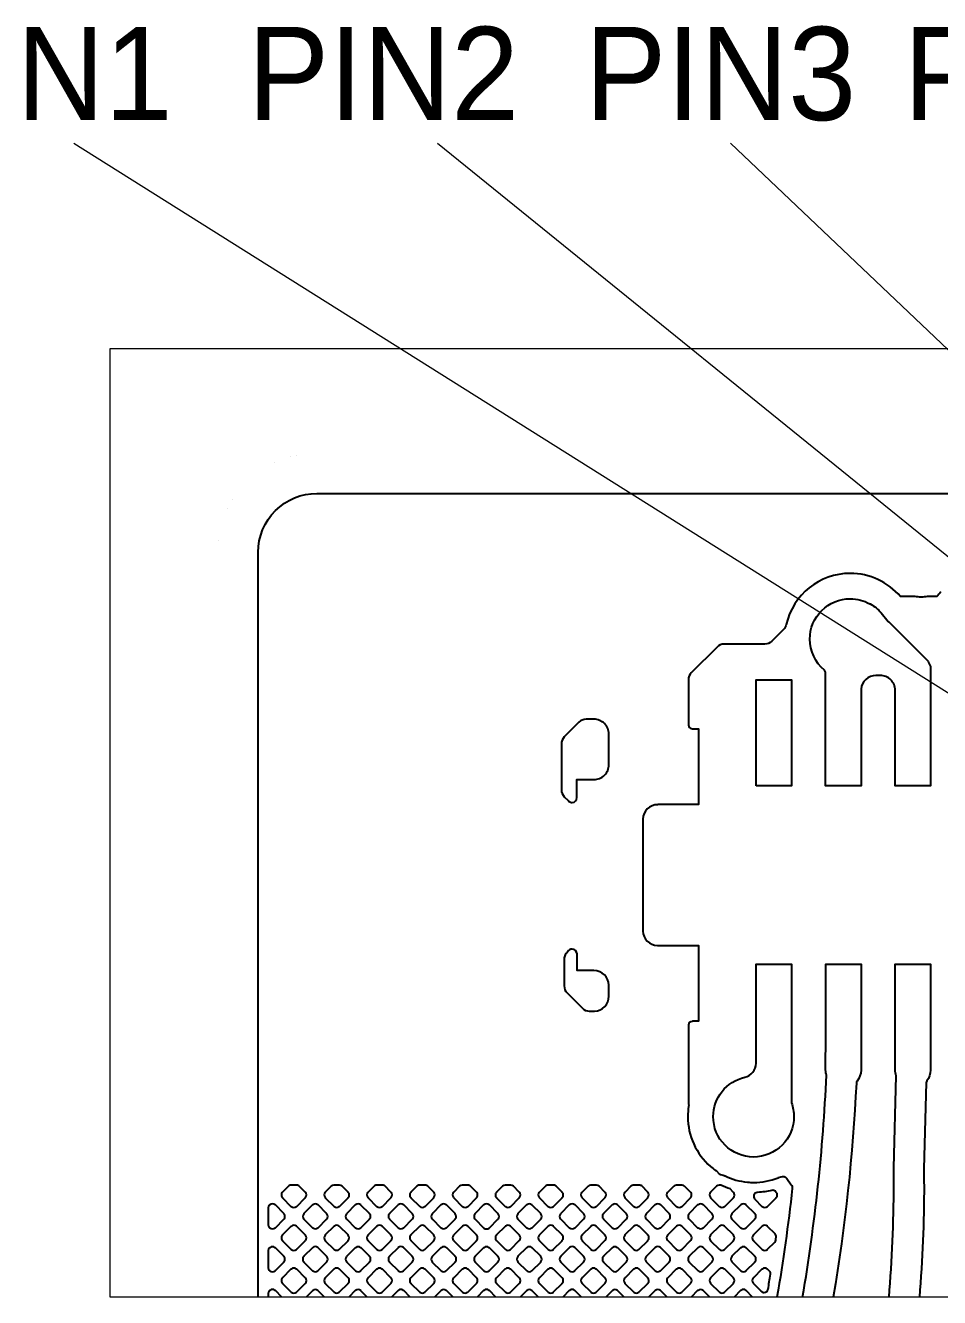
# Model space of a CAD drawing. Extents: x 3811 to 4077, y -444 to -307.
# Drawn here: x 3951.36 to 3960.56, y -369.38 to -356.58 of the extents above; entities that cross this region are included whole.
import ezdxf

# ---------------------------------------------------------------- set-up
doc = ezdxf.new("R2010")
doc.units = 0
doc.layers.add('gbr-dxf', color=7, linetype='Continuous')
doc.layers.add('gbr-outline-dxf', color=2, linetype='Continuous')
doc.layers.add('備註', color=1, linetype='Continuous', lineweight=9)
doc.styles.get("Standard").update_dxf_attribs({"font": 'PMingLiU.ttf'})

msp = doc.modelspace()

# ---------------------------------------------------------------- linework, layer by layer
at = {"layer": 'gbr-dxf', "linetype": 'Continuous'}
for points in [[(3953.702, -369.377), (3953.702, -369.307, -0.022988), (3953.702, -369.303), (3953.702, -368.689, -0.022988), (3953.702, -368.685), (3953.702, -368.199, -0.015231), (3953.703, -368.196, -0.036166), (3953.703, -368.196, 0.021865), (3953.702, -368.192, -0.081876), (3953.703, -368.191), (3953.703, -361.88, -0.41422), (3954.295, -361.288), (3980.296, -361.288, -0.365449), (3980.884, -361.806), (3980.885, -361.834), (3980.885, -368.283), (3980.838, -368.329, 0.177534), (3980.832, -368.357, -0.118027), (3980.838, -368.38), (3980.838, -368.992)], [(3960.577, -362.28, 0.023312), (3960.537, -362.327), (3960.44, -362.327, -0.037859), (3960.379, -362.331, -0.037848), (3960.318, -362.327), (3960.17, -362.327, 0.220647), (3959.665, -362.093, 0.350309), (3959.02, -362.608), (3959.02, -362.609, -0.141321), (3958.993, -362.657), (3958.874, -362.776, -0.198826), (3958.804, -362.805), (3958.393, -362.805, 0.198766), (3958.323, -362.834), (3958.064, -363.093, 0.198826), (3958.035, -363.163), (3958.035, -363.615, -0.089302), (3958.036, -363.619, 0.393729), (3958.073, -363.657, -0.088868), (3958.077, -363.657), (3958.137, -363.657), (3958.137, -364.42), (3957.73, -364.42, -0.021204), (3957.726, -364.421, 0.407482), (3957.576, -364.567), (3957.576, -364.707), (3957.577, -364.707), (3957.577, -365.693, 0.397856), (3957.723, -365.838), (3958.137, -365.838), (3958.137, -366.601), (3958.077, -366.601, -0.098843), (3958.073, -366.602, 0.393729), (3958.036, -366.639, -0.092282), (3958.035, -366.643), (3958.035, -367.433), (3958.039, -367.444), (3958.037, -367.458, 0.0386), (3958.029, -367.56), (3958.029, -367.561, 0.217622), (3958.258, -368.062, 0.024686), (3958.309, -368.102), (3958.313, -368.104), (3958.346, -368.137), (3958.346, -368.137, 0.178716), (3958.371, -368.148, -0.035281), (3958.372, -368.148, -0.117614), (3958.395, -368.153), (3958.403, -368.157, -0.011713), (3958.404, -368.158, 0.088909), (3958.629, -368.22, -0.020207), (3958.633, -368.221, 0.020852), (3958.688, -368.223), (3958.689, -368.223, -0.016101), (3958.692, -368.223, 0.095619), (3958.938, -368.176, -0.023842), (3958.943, -368.174), (3958.965, -368.166, -0.345597), (3959.025, -368.183), (3959.07, -368.246, -0.205075), (3959.081, -368.284, -0.015382), (3958.927, -369.377, -0.015382)], [(3959.185, -369.377, 0.030884), (3959.425, -367.144, -0.074106), (3959.417, -367.093), (3959.417, -366.915, -0.009235), (3959.418, -366.909), (3959.418, -366.037), (3959.418, -366.037), (3959.418, -366.026), (3959.773, -366.026), (3959.773, -367.092), (3959.773, -367.092), (3959.773, -367.093, -0.169737), (3959.734, -367.203), (3959.734, -367.204, 0.139654), (3959.726, -367.224), (3959.726, -367.224, -0.029288), (3959.494, -369.377, -0.029288)], [(3960.055, -369.377, 0.020835), (3960.103, -368.252, -0.011766), (3960.103, -368.245, 0.002997), (3960.102, -368.084, -0.016575), (3960.102, -368.075), (3960.126, -367.149, -0.081184), (3960.117, -367.093), (3960.117, -367.093), (3960.117, -366.026), (3960.473, -366.026), (3960.473, -366.037), (3960.473, -366.037), (3960.473, -366.909, -0.009209), (3960.473, -366.915), (3960.473, -367.092, -0.164603), (3960.436, -367.2, 0.128745), (3960.429, -367.219), (3960.407, -368.085, -0.002798), (3960.407, -368.238, -0.011896), (3960.408, -368.245, -0.020499), (3960.361, -369.377, -0.020499)], [(3953.94, -369.377), (3953.876, -369.312, -0.100601), (3953.873, -369.31, 0.379731), (3953.821, -369.31, -0.09572), (3953.818, -369.312), (3953.814, -369.316, 0.176793), (3953.804, -369.341, -0.047275), (3953.804, -369.342), (3953.804, -369.377)], [(3954.371, -369.377), (3954.307, -369.313, -0.087639), (3954.304, -369.311, 0.379731), (3954.252, -369.311, -0.09572), (3954.249, -369.313), (3954.185, -369.377)], [(3954.802, -369.377), (3954.738, -369.313, -0.100073), (3954.735, -369.311, 0.378815), (3954.683, -369.311, -0.095866), (3954.68, -369.312), (3954.615, -369.377)], [(3955.234, -369.377), (3955.169, -369.312, -0.096627), (3955.166, -369.31, 0.379289), (3955.114, -369.31, -0.095506), (3955.111, -369.312), (3955.047, -369.377)], [(3955.665, -369.377), (3955.601, -369.313, -0.108029), (3955.597, -369.311, 0.379321), (3955.545, -369.311, -0.095506), (3955.542, -369.313), (3955.478, -369.377)], [(3956.096, -369.377), (3956.031, -369.312, -0.096266), (3956.028, -369.31, 0.379731), (3955.976, -369.31, -0.09572), (3955.973, -369.312), (3955.909, -369.377)], [(3956.527, -369.377), (3956.463, -369.313, -0.107758), (3956.459, -369.311, 0.379731), (3956.407, -369.311, -0.096265), (3956.404, -369.313), (3956.34, -369.377)], [(3956.958, -369.377), (3956.893, -369.312, -0.087638), (3956.89, -369.31, 0.379289), (3956.838, -369.31, -0.09601), (3956.835, -369.312), (3956.771, -369.377)], [(3957.389, -369.377), (3957.325, -369.313, -0.09979), (3957.321, -369.311, 0.379731), (3957.27, -369.311, -0.09572), (3957.266, -369.313), (3957.202, -369.377)], [(3957.82, -369.377), (3957.756, -369.313, -0.095897), (3957.753, -369.311, 0.378984), (3957.701, -369.311, -0.098104), (3957.697, -369.313), (3957.633, -369.377)], [(3958.251, -369.377), (3958.187, -369.313, -0.10399), (3958.184, -369.311, 0.379289), (3958.132, -369.31, -0.095866), (3958.128, -369.312), (3958.064, -369.377)], [(3958.682, -369.377), (3958.618, -369.312, -0.092233), (3958.615, -369.31, 0.379289), (3958.563, -369.31, -0.095866), (3958.559, -369.312), (3958.495, -369.377)]]:
    msp.add_lwpolyline(points, format="xyb", dxfattribs=at)
for points in [[(3959.258, -362.754, -0.414223), (3959.665, -362.348, -0.128222), (3959.863, -362.4), (3959.866, -362.4, -0.088545), (3959.976, -362.491), (3960.048, -362.577, 0.040379), (3960.053, -362.581), (3960.053, -362.581), (3960.448, -362.976, 0.022848), (3960.473, -363.031), (3960.473, -363.166), (3960.473, -363.166), (3960.473, -364.232), (3960.117, -364.232), (3960.117, -364.221), (3960.117, -364.221), (3960.117, -363.273, -0.01811), (3960.117, -363.27, 0.414241), (3959.967, -363.12, -0.018102), (3959.964, -363.12), (3959.925, -363.12, -0.014325), (3959.923, -363.12, 0.391849), (3959.773, -363.258), (3959.773, -364.233), (3959.417, -364.233), (3959.417, -363.211, 0.031888), (3959.417, -363.206, -0.100291), (3959.417, -363.204), (3959.417, -363.094, -0.036589), (3959.417, -363.094, 0.194052), (3959.405, -363.067, -0.222694)], [(3956.756, -364.271, 0.198889), (3956.785, -364.342), (3956.823, -364.38, 0.040536), (3956.835, -364.39, 0.152907), (3956.864, -364.399, -0.015123), (3956.866, -364.399, 0.397908), (3956.913, -364.349), (3956.913, -364.348), (3956.913, -364.168), (3957.08, -364.168, -0.021574), (3957.084, -364.168, 0.414241), (3957.234, -364.018), (3957.234, -364.016), (3957.234, -363.713), (3957.234, -363.711, 0.414241), (3957.084, -363.561), (3957.082, -363.561), (3957.004, -363.561, 0.198766), (3956.933, -363.591), (3956.785, -363.739, 0.198959), (3956.756, -363.81)], [(3956.784, -366.245, 0.198804), (3956.813, -366.316), (3956.967, -366.47, 0.198814), (3957.037, -366.499), (3957.09, -366.499, 0.401866), (3957.234, -366.349, -0.014695), (3957.234, -366.347), (3957.234, -366.237, 0.407934), (3957.084, -366.091, -0.014695), (3957.081, -366.09), (3956.914, -366.09), (3956.914, -365.951), (3956.914, -365.951), (3956.914, -365.923, 0.394284), (3956.865, -365.875, -0.011048), (3956.864, -365.875, 0.271975), (3956.82, -365.9, -0.117463), (3956.804, -365.917), (3956.804, -365.917, 0.112413), (3956.793, -365.931, 0.10836), (3956.784, -365.973)], [(3958.285, -367.561, -0.351616), (3958.603, -367.165, 0.335285), (3958.717, -367.024), (3958.717, -366.037), (3958.717, -366.037), (3958.717, -366.037, 0.025688), (3958.717, -366.033), (3958.717, -366.026), (3959.073, -366.026), (3959.073, -367.092), (3959.073, -367.092), (3959.073, -367.422, -0.087478), (3959.098, -367.561, -0.414223), (3958.691, -367.968, -0.414223)], [(3953.946, -368.375, -0.091558), (3953.948, -368.378), (3954.033, -368.464, -0.096266), (3954.036, -368.466, 0.379731), (3954.088, -368.466, -0.09572), (3954.092, -368.464), (3954.177, -368.379, -0.095916), (3954.179, -368.375, 0.379731), (3954.179, -368.323, -0.100266), (3954.177, -368.32), (3954.117, -368.26, 0.08362), (3954.106, -368.253, 0.085463), (3954.093, -368.25), (3954.032, -368.25, 0.091982), (3954.018, -368.254, 0.072691), (3954.008, -368.26), (3953.948, -368.32, -0.096266), (3953.946, -368.323, 0.379731)], [(3954.377, -368.375, -0.095865), (3954.379, -368.379), (3954.464, -368.463, -0.099696), (3954.468, -368.465, 0.379731), (3954.519, -368.465, -0.096265), (3954.523, -368.464), (3954.608, -368.378, -0.095916), (3954.61, -368.375, 0.379731), (3954.61, -368.323, -0.096265), (3954.608, -368.32), (3954.549, -368.261, -0.063761), (3954.548, -368.261, 0.181608), (3954.522, -368.25, -0.035866), (3954.522, -368.25), (3954.464, -368.25, 0.180453), (3954.439, -368.261), (3954.439, -368.261), (3954.379, -368.32, -0.096266), (3954.377, -368.323, 0.379731)], [(3954.808, -368.375, -0.087314), (3954.81, -368.378), (3954.895, -368.464, -0.091964), (3954.899, -368.466, 0.379731), (3954.95, -368.466, -0.096265), (3954.954, -368.464), (3955.039, -368.379, -0.095916), (3955.041, -368.375, 0.379731), (3955.041, -368.323, -0.095756), (3955.039, -368.32), (3954.978, -368.259, 0.063386), (3954.97, -368.254, 0.094488), (3954.955, -368.25), (3954.896, -368.25), (3954.895, -368.25), (3954.895, -368.25, 0.097282), (3954.88, -368.253, 0.078263), (3954.87, -368.26), (3954.81, -368.32, -0.096266), (3954.808, -368.323, 0.379731)], [(3955.239, -368.375, -0.096265), (3955.241, -368.379), (3955.326, -368.463, -0.100054), (3955.33, -368.465, 0.379731), (3955.382, -368.465, -0.096265), (3955.385, -368.464), (3955.47, -368.378, -0.095916), (3955.472, -368.375, 0.379731), (3955.472, -368.323, -0.096265), (3955.47, -368.32), (3955.411, -368.261, -0.063761), (3955.41, -368.261, 0.076755), (3955.4, -368.254, 0.10344), (3955.384, -368.25), (3955.384, -368.25), (3955.384, -368.25), (3955.327, -368.25, 0.102097), (3955.311, -368.254, 0.073512), (3955.301, -368.26), (3955.241, -368.32, -0.095628), (3955.239, -368.323, 0.379731)], [(3955.67, -368.375, -0.087314), (3955.672, -368.378), (3955.757, -368.464, -0.091964), (3955.761, -368.466, 0.379731), (3955.813, -368.466, -0.096265), (3955.816, -368.464), (3955.901, -368.379, -0.095916), (3955.903, -368.375, 0.379731), (3955.903, -368.323, -0.087549), (3955.901, -368.32), (3955.839, -368.258, 0.068003), (3955.83, -368.253, -0.044563), (3955.829, -368.253, 0.082383), (3955.817, -368.25), (3955.758, -368.25, -0.034985), (3955.757, -368.25, 0.181333), (3955.731, -368.261), (3955.731, -368.261), (3955.672, -368.32, -0.096266), (3955.67, -368.323, 0.379731)], [(3956.101, -368.375, -0.107718), (3956.104, -368.379), (3956.189, -368.464, -0.095628), (3956.192, -368.466, 0.379731), (3956.244, -368.466, -0.096265), (3956.247, -368.464), (3956.332, -368.379, -0.095585), (3956.334, -368.375, 0.379287), (3956.334, -368.323, -0.100154), (3956.332, -368.32), (3956.273, -368.261), (3956.273, -368.261, 0.18037), (3956.247, -368.25), (3956.189, -368.25, -0.036092), (3956.189, -368.25, 0.176204), (3956.163, -368.26), (3956.103, -368.32, -0.096266), (3956.101, -368.323, 0.379731)], [(3956.533, -368.375, -0.091558), (3956.534, -368.378), (3956.62, -368.464, -0.095916), (3956.623, -368.466, 0.379731), (3956.675, -368.466, -0.096265), (3956.678, -368.464), (3956.763, -368.379, -0.095916), (3956.765, -368.375, 0.379731), (3956.765, -368.323, -0.100266), (3956.763, -368.32), (3956.703, -368.26, 0.077278), (3956.693, -368.253, 0.091871), (3956.679, -368.25), (3956.618, -368.25, 0.083544), (3956.605, -368.253, 0.081069), (3956.595, -368.26), (3956.535, -368.32, -0.096266), (3956.533, -368.323, 0.379731)], [(3956.963, -368.375, -0.100032), (3956.965, -368.379), (3957.051, -368.464, -0.087516), (3957.054, -368.466, 0.379731), (3957.106, -368.466, -0.09572), (3957.109, -368.464), (3957.194, -368.379, -0.095935), (3957.196, -368.375, 0.379239), (3957.196, -368.323, -0.107598), (3957.194, -368.32), (3957.136, -368.261, -0.05036), (3957.135, -368.261, 0.180695), (3957.109, -368.25), (3957.05, -368.25, 0.169476), (3957.025, -368.26), (3956.965, -368.32, -0.096266), (3956.963, -368.323, 0.379731)], [(3957.395, -368.375, -0.082756), (3957.396, -368.378), (3957.482, -368.464, -0.087515), (3957.485, -368.466, 0.379731), (3957.537, -368.466, -0.096265), (3957.54, -368.464), (3957.625, -368.378, -0.096266), (3957.627, -368.375, 0.379731), (3957.627, -368.323, -0.091558), (3957.626, -368.32), (3957.565, -368.259, 0.07248), (3957.555, -368.253, -0.044563), (3957.554, -368.253, 0.08851), (3957.54, -368.25), (3957.48, -368.25, 0.169691), (3957.456, -368.26), (3957.456, -368.261), (3957.397, -368.32, -0.096266), (3957.395, -368.323, 0.379731)], [(3957.826, -368.375, -0.107718), (3957.828, -368.379), (3957.913, -368.464, -0.095916), (3957.916, -368.466, 0.379731), (3957.968, -368.466, -0.096265), (3957.971, -368.464), (3958.056, -368.379, -0.095916), (3958.058, -368.375, 0.379731), (3958.058, -368.323, -0.099825), (3958.056, -368.32), (3957.996, -368.26, 0.175878), (3957.971, -368.25), (3957.913, -368.25, -0.036092), (3957.913, -368.25, 0.176204), (3957.887, -368.26), (3957.828, -368.32, -0.096266), (3957.826, -368.323, 0.379731)], [(3958.257, -368.375, -0.099643), (3958.259, -368.379), (3958.344, -368.464, -0.103346), (3958.347, -368.466, 0.378332), (3958.399, -368.466, -0.095968), (3958.403, -368.464), (3958.488, -368.379, -0.094115), (3958.49, -368.376, 0.378862), (3958.49, -368.324, -0.103621), (3958.487, -368.32), (3958.455, -368.288, -0.032612), (3958.363, -368.251, -0.015183), (3958.36, -368.25), (3958.344, -368.25, 0.175844), (3958.319, -368.26), (3958.259, -368.32, -0.095819), (3958.257, -368.323, 0.379289)], [(3958.702, -368.39, -0.047677), (3958.704, -368.393), (3958.775, -368.464, -0.092072), (3958.778, -368.466, 0.379289), (3958.83, -368.466, -0.095506), (3958.833, -368.464), (3958.918, -368.379, -0.095394), (3958.92, -368.375, 0.379201), (3958.92, -368.324, -0.100479), (3958.918, -368.32), (3958.911, -368.313), (3958.911, -368.312, 0.244733), (3958.875, -368.303), (3958.875, -368.303, -0.047601), (3958.732, -368.324, -0.063864), (3958.727, -368.325, 0.608984)], [(3953.804, -368.65, -0.034985), (3953.804, -368.651, 0.181561), (3953.815, -368.677, -0.049593), (3953.815, -368.678), (3953.817, -368.679, -0.107817), (3953.821, -368.681, 0.379289), (3953.873, -368.681, -0.095866), (3953.876, -368.679), (3953.961, -368.594, -0.095585), (3953.963, -368.591, 0.379324), (3953.963, -368.539, -0.087613), (3953.962, -368.536), (3953.876, -368.45, -0.099849), (3953.873, -368.448, 0.379214), (3953.821, -368.449, -0.095956), (3953.817, -368.45), (3953.814, -368.454, 0.175878), (3953.804, -368.479)], [(3954.162, -368.539, 0.379293), (3954.162, -368.591, -0.103825), (3954.164, -368.594), (3954.249, -368.679, -0.091469), (3954.252, -368.681, 0.379321), (3954.304, -368.681, -0.095506), (3954.307, -368.679), (3954.392, -368.594, -0.095585), (3954.394, -368.591, 0.379674), (3954.394, -368.539, -0.10036), (3954.392, -368.535), (3954.307, -368.45, -0.096423), (3954.304, -368.448, 0.379321), (3954.252, -368.448, -0.095506), (3954.249, -368.45), (3954.164, -368.536, -0.095796)], [(3954.593, -368.591, -0.091685), (3954.594, -368.594), (3954.68, -368.679, -0.095958), (3954.683, -368.681, 0.379731), (3954.735, -368.681, -0.096225), (3954.738, -368.679), (3954.823, -368.594, -0.096558), (3954.825, -368.591, 0.379731), (3954.825, -368.539, -0.09572), (3954.823, -368.536), (3954.738, -368.451, -0.107758), (3954.735, -368.449, 0.379731), (3954.683, -368.449, -0.096265), (3954.68, -368.45), (3954.595, -368.535, -0.095916), (3954.593, -368.539, 0.379731)], [(3955.024, -368.591, -0.096265), (3955.026, -368.594), (3955.111, -368.679, -0.083134), (3955.114, -368.681, 0.379731), (3955.166, -368.681, -0.096265), (3955.169, -368.679), (3955.254, -368.594, -0.096266), (3955.256, -368.591, 0.379731), (3955.256, -368.539, -0.100032), (3955.254, -368.535), (3955.169, -368.45, -0.096266), (3955.166, -368.448, 0.379731), (3955.114, -368.448, -0.09572), (3955.111, -368.45), (3955.026, -368.536, -0.095628), (3955.024, -368.539, 0.379731)], [(3955.455, -368.539, 0.379293), (3955.455, -368.591, -0.092139), (3955.457, -368.594), (3955.542, -368.679, -0.096423), (3955.545, -368.681, 0.379229), (3955.597, -368.681, -0.095866), (3955.6, -368.679), (3955.686, -368.594, -0.095585), (3955.688, -368.591, 0.379674), (3955.687, -368.539, -0.096103), (3955.686, -368.536), (3955.601, -368.451, -0.108029), (3955.597, -368.449, 0.379321), (3955.545, -368.448, -0.095506), (3955.542, -368.45), (3955.457, -368.536, -0.095796)], [(3955.886, -368.591, -0.096265), (3955.888, -368.594), (3955.973, -368.68, -0.083134), (3955.976, -368.682, 0.379731), (3956.028, -368.682, -0.096265), (3956.031, -368.68), (3956.117, -368.594, -0.095916), (3956.119, -368.591, 0.379731), (3956.119, -368.539, -0.091745), (3956.117, -368.536), (3956.031, -368.45, -0.087639), (3956.028, -368.448, 0.379731), (3955.976, -368.448, -0.09572), (3955.973, -368.45), (3955.888, -368.536, -0.095628), (3955.886, -368.539, 0.379731)], [(3956.317, -368.539, 0.379293), (3956.317, -368.591, -0.100032), (3956.319, -368.594), (3956.404, -368.679, -0.10399), (3956.407, -368.681, 0.379321), (3956.459, -368.681, -0.095506), (3956.462, -368.679), (3956.548, -368.594, -0.095585), (3956.55, -368.591, 0.379674), (3956.55, -368.539, -0.087413), (3956.548, -368.536), (3956.463, -368.451, -0.100151), (3956.459, -368.449, 0.379321), (3956.407, -368.448, -0.095506), (3956.404, -368.45), (3956.319, -368.536, -0.095796)], [(3956.748, -368.591, -0.103612), (3956.75, -368.594), (3956.835, -368.679, -0.091964), (3956.838, -368.681, 0.379731), (3956.89, -368.681, -0.096265), (3956.894, -368.679), (3956.979, -368.594, -0.095916), (3956.981, -368.591, 0.379731), (3956.981, -368.539, -0.100266), (3956.979, -368.536), (3956.894, -368.45, -0.096558), (3956.89, -368.448, 0.379731), (3956.838, -368.448, -0.09572), (3956.835, -368.45), (3956.75, -368.535, -0.096266), (3956.748, -368.539, 0.379731)], [(3957.179, -368.539, 0.379293), (3957.179, -368.591, -0.091558), (3957.181, -368.594), (3957.266, -368.679, -0.096111), (3957.269, -368.681, 0.379321), (3957.321, -368.681, -0.095506), (3957.325, -368.679), (3957.41, -368.594, -0.095585), (3957.412, -368.591, 0.379674), (3957.412, -368.539, -0.096103), (3957.41, -368.535), (3957.325, -368.451, -0.108029), (3957.321, -368.449, 0.379321), (3957.27, -368.448, -0.095506), (3957.266, -368.45), (3957.181, -368.536, -0.095796)], [(3957.61, -368.591, -0.095778), (3957.612, -368.594), (3957.698, -368.68, -0.08242), (3957.701, -368.681, 0.37908), (3957.752, -368.681, -0.098572), (3957.756, -368.679), (3957.841, -368.594, -0.095895), (3957.843, -368.591, 0.379293), (3957.843, -368.539, -0.092247), (3957.841, -368.536), (3957.756, -368.45, -0.087639), (3957.753, -368.448, 0.379731), (3957.701, -368.448, -0.09572), (3957.697, -368.45), (3957.612, -368.535, -0.096111), (3957.61, -368.539, 0.379229)], [(3958.041, -368.591, -0.103582), (3958.043, -368.594), (3958.128, -368.679, -0.107039), (3958.132, -368.681, 0.378252), (3958.184, -368.681, -0.095378), (3958.187, -368.679), (3958.272, -368.594, -0.095796), (3958.274, -368.591, 0.378718), (3958.274, -368.539, -0.099754), (3958.272, -368.536), (3958.187, -368.45, -0.095535), (3958.184, -368.448, 0.379214), (3958.132, -368.448, -0.095956), (3958.128, -368.45), (3958.043, -368.535, -0.096266), (3958.041, -368.539, 0.379289)], [(3958.472, -368.539, 0.37925), (3958.472, -368.591, -0.100399), (3958.474, -368.594), (3958.559, -368.679, -0.104442), (3958.563, -368.681, 0.379731), (3958.615, -368.681, -0.09572), (3958.618, -368.679), (3958.703, -368.594, -0.096266), (3958.705, -368.591, 0.379289), (3958.705, -368.539, -0.103582), (3958.703, -368.536), (3958.618, -368.451, -0.099711), (3958.615, -368.449, 0.379293), (3958.563, -368.449, -0.096749), (3958.559, -368.451), (3958.474, -368.536, -0.096842)], [(3953.946, -368.755, 0.379293), (3953.946, -368.807, -0.096119), (3953.948, -368.81), (3954.033, -368.895, -0.099653), (3954.036, -368.897, 0.379289), (3954.088, -368.897, -0.095506), (3954.091, -368.895), (3954.177, -368.81, -0.095935), (3954.179, -368.806, 0.379674), (3954.179, -368.754, -0.092636), (3954.177, -368.751), (3954.091, -368.666, -0.088202), (3954.088, -368.664, 0.379289), (3954.037, -368.664, -0.095866), (3954.033, -368.666), (3953.948, -368.751, -0.095796)], [(3954.377, -368.754, 0.379293), (3954.377, -368.806, -0.099922), (3954.379, -368.81), (3954.464, -368.895, -0.103566), (3954.468, -368.897, 0.379289), (3954.519, -368.897, -0.095866), (3954.523, -368.895), (3954.608, -368.81, -0.098209), (3954.61, -368.806, 0.379506), (3954.61, -368.754, -0.104185), (3954.608, -368.751), (3954.523, -368.666, -0.100824), (3954.519, -368.664, 0.379289), (3954.467, -368.664, -0.095506), (3954.464, -368.666), (3954.379, -368.751, -0.095602)], [(3954.808, -368.806, -0.100032), (3954.81, -368.81), (3954.895, -368.895, -0.087516), (3954.898, -368.897, 0.379731), (3954.95, -368.897, -0.09572), (3954.954, -368.895), (3955.039, -368.81, -0.096266), (3955.041, -368.806, 0.379731), (3955.041, -368.754, -0.103612), (3955.039, -368.751), (3954.954, -368.666, -0.09979), (3954.95, -368.664, 0.379731), (3954.899, -368.664, -0.09572), (3954.895, -368.666), (3954.81, -368.751, -0.096266), (3954.808, -368.754, 0.379731)], [(3955.239, -368.806, -0.091745), (3955.241, -368.809), (3955.326, -368.895, -0.095628), (3955.33, -368.897, 0.379731), (3955.382, -368.897, -0.096265), (3955.385, -368.895), (3955.47, -368.81, -0.095916), (3955.472, -368.806, 0.379731), (3955.472, -368.754, -0.104215), (3955.47, -368.751), (3955.385, -368.666, -0.09979), (3955.381, -368.664, 0.379731), (3955.33, -368.664, -0.09572), (3955.326, -368.666), (3955.241, -368.751, -0.095916), (3955.239, -368.754, 0.379731)], [(3955.67, -368.754, 0.379293), (3955.67, -368.806, -0.099964), (3955.672, -368.81), (3955.758, -368.895, -0.087638), (3955.761, -368.897, 0.379289), (3955.813, -368.897, -0.095506), (3955.816, -368.895), (3955.901, -368.81, -0.095585), (3955.903, -368.807, 0.379674), (3955.903, -368.755, -0.104132), (3955.901, -368.751), (3955.816, -368.666, -0.10046), (3955.813, -368.664, 0.379289), (3955.761, -368.664, -0.095506), (3955.757, -368.666), (3955.672, -368.751, -0.095602)], [(3956.101, -368.807, -0.087284), (3956.103, -368.809), (3956.189, -368.895, -0.091364), (3956.192, -368.897, 0.378943), (3956.244, -368.897, -0.095866), (3956.247, -368.895), (3956.332, -368.809, -0.095602), (3956.334, -368.806, 0.379214), (3956.334, -368.754, -0.083317), (3956.332, -368.751), (3956.247, -368.666, -0.096121), (3956.244, -368.664, 0.379731), (3956.192, -368.664, -0.09572), (3956.189, -368.666), (3956.103, -368.751, -0.096111), (3956.101, -368.755, 0.379229)], [(3956.532, -368.754, 0.379293), (3956.532, -368.806, -0.095956), (3956.534, -368.81), (3956.619, -368.895, -0.10046), (3956.623, -368.897, 0.379289), (3956.675, -368.897, -0.095506), (3956.678, -368.895), (3956.764, -368.81, -0.095935), (3956.765, -368.806, 0.379674), (3956.765, -368.754, -0.092059), (3956.764, -368.751), (3956.678, -368.666, -0.087638), (3956.675, -368.664, 0.379289), (3956.623, -368.664, -0.095506), (3956.62, -368.666), (3956.534, -368.751, -0.095602)], [(3956.964, -368.754, 0.379594), (3956.964, -368.806, -0.096608), (3956.966, -368.81), (3957.051, -368.895, -0.09979), (3957.054, -368.897, 0.379289), (3957.106, -368.897, -0.095866), (3957.109, -368.895), (3957.194, -368.809, -0.095602), (3957.196, -368.806, 0.379293), (3957.196, -368.754, -0.091954), (3957.194, -368.751), (3957.109, -368.666, -0.10399), (3957.106, -368.664, 0.379289), (3957.054, -368.664, -0.095866), (3957.051, -368.666), (3956.966, -368.751, -0.095935)], [(3957.394, -368.754, 0.379293), (3957.394, -368.806, -0.091954), (3957.396, -368.809), (3957.482, -368.895, -0.095628), (3957.485, -368.897, 0.379731), (3957.537, -368.897, -0.096265), (3957.54, -368.895), (3957.626, -368.81, -0.096227), (3957.628, -368.806, 0.379506), (3957.628, -368.754, -0.098229), (3957.626, -368.751), (3957.541, -368.666, -0.107439), (3957.537, -368.664, 0.378906), (3957.485, -368.664, -0.095506), (3957.482, -368.666), (3957.396, -368.751, -0.095602)], [(3957.826, -368.806, -0.095612), (3957.828, -368.809), (3957.913, -368.895, -0.084561), (3957.916, -368.897, 0.37807), (3957.968, -368.897, -0.094553), (3957.971, -368.895), (3958.057, -368.809, -0.094495), (3958.059, -368.806, 0.379249), (3958.059, -368.754, -0.094319), (3958.057, -368.751), (3957.971, -368.666, -0.087638), (3957.968, -368.664, 0.379289), (3957.916, -368.664, -0.095506), (3957.913, -368.666), (3957.828, -368.751, -0.095935), (3957.826, -368.754, 0.379287)], [(3958.257, -368.806, -0.103519), (3958.259, -368.81), (3958.344, -368.894, -0.107229), (3958.347, -368.897, 0.379674), (3958.399, -368.897, -0.096466), (3958.403, -368.895), (3958.488, -368.81, -0.096332), (3958.489, -368.806, 0.379289), (3958.49, -368.754, -0.099534), (3958.488, -368.751), (3958.402, -368.666, -0.095412), (3958.399, -368.664, 0.378482), (3958.347, -368.664, -0.096949), (3958.344, -368.666), (3958.259, -368.751, -0.097139), (3958.257, -368.754, 0.378462)], [(3958.688, -368.806, -0.100266), (3958.69, -368.81), (3958.775, -368.894, -0.10399), (3958.778, -368.897, 0.379289), (3958.83, -368.897, -0.095649), (3958.833, -368.895), (3958.904, -368.824, 0.141402), (3958.914, -368.804), (3958.914, -368.804), (3958.914, -368.804, -0.048305), (3958.914, -368.803, 0.000592), (3958.918, -368.773, -0.054336), (3958.918, -368.772, 0.216847), (3958.908, -368.741, -0.057647), (3958.907, -368.74), (3958.833, -368.666, -0.100054), (3958.83, -368.664, 0.379731), (3958.778, -368.664, -0.096265), (3958.775, -368.666), (3958.69, -368.751, -0.095916), (3958.688, -368.754, 0.379731)], [(3953.804, -369.081, -0.046315), (3953.804, -369.082, 0.176592), (3953.814, -369.107), (3953.818, -369.111, -0.08267), (3953.821, -369.112, 0.379731), (3953.873, -369.112, -0.096265), (3953.876, -369.11), (3953.961, -369.025, -0.095916), (3953.963, -369.022, 0.379731), (3953.963, -368.97, -0.096766), (3953.961, -368.967), (3953.876, -368.882, -0.092126), (3953.873, -368.88, 0.379731), (3953.821, -368.88, -0.09572), (3953.817, -368.882), (3953.814, -368.885, 0.176793), (3953.804, -368.91, -0.035866), (3953.804, -368.911)], [(3954.161, -368.97, 0.379293), (3954.161, -369.022, -0.10743), (3954.163, -369.026), (3954.248, -369.111, -0.095488), (3954.252, -369.113, 0.379155), (3954.304, -369.113, -0.098137), (3954.307, -369.111), (3954.392, -369.025, -0.098209), (3954.394, -369.022, 0.379506), (3954.394, -368.97, -0.096333), (3954.392, -368.967), (3954.307, -368.881, -0.092289), (3954.304, -368.879, 0.379289), (3954.252, -368.879, -0.095506), (3954.249, -368.881), (3954.163, -368.967, -0.095602)], [(3954.593, -368.97, 0.379214), (3954.593, -369.022, -0.095956), (3954.595, -369.025), (3954.679, -369.11, -0.09979), (3954.683, -369.112, 0.379289), (3954.735, -369.112, -0.095866), (3954.738, -369.11), (3954.824, -369.025, -0.095935), (3954.825, -369.022, 0.379594), (3954.825, -368.97, -0.092244), (3954.824, -368.967), (3954.739, -368.882, -0.103868), (3954.735, -368.88, 0.379289), (3954.683, -368.88, -0.095506), (3954.68, -368.881), (3954.594, -368.967, -0.095535)], [(3955.024, -369.022, -0.099812), (3955.026, -369.025), (3955.111, -369.11, -0.086956), (3955.114, -369.112, 0.379731), (3955.166, -369.112, -0.096265), (3955.169, -369.11), (3955.254, -369.025, -0.095916), (3955.256, -369.022, 0.379731), (3955.256, -368.97, -0.104215), (3955.254, -368.966), (3955.169, -368.881, -0.09979), (3955.166, -368.879, 0.379731), (3955.114, -368.879, -0.09572), (3955.111, -368.881), (3955.026, -368.966, -0.096266), (3955.024, -368.97, 0.379731)], [(3955.455, -369.022, -0.087314), (3955.456, -369.025), (3955.542, -369.111, -0.091913), (3955.545, -369.112, 0.379731), (3955.597, -369.112, -0.09572), (3955.6, -369.111), (3955.686, -369.025, -0.095916), (3955.688, -369.022, 0.379731), (3955.688, -368.97, -0.091745), (3955.686, -368.967), (3955.601, -368.882, -0.104018), (3955.597, -368.88, 0.379731), (3955.545, -368.88, -0.09572), (3955.542, -368.881), (3955.457, -368.967, -0.096266), (3955.455, -368.97, 0.379731)], [(3955.886, -368.97, 0.379293), (3955.886, -369.022, -0.099964), (3955.888, -369.025), (3955.973, -369.11, -0.087515), (3955.976, -369.112, 0.379731), (3956.028, -369.112, -0.096265), (3956.031, -369.11), (3956.116, -369.025, -0.096111), (3956.118, -369.022, 0.379289), (3956.118, -368.97, -0.103582), (3956.116, -368.966), (3956.032, -368.882, -0.099711), (3956.028, -368.88, 0.378906), (3955.976, -368.88, -0.095506), (3955.973, -368.882), (3955.888, -368.967, -0.095602)], [(3956.317, -368.97, 0.379674), (3956.317, -369.022, -0.087848), (3956.319, -369.025), (3956.404, -369.111, -0.092072), (3956.407, -369.112, 0.379289), (3956.459, -369.112, -0.095506), (3956.462, -369.111), (3956.548, -369.025, -0.095602), (3956.55, -369.022, 0.379293), (3956.55, -368.97, -0.083235), (3956.548, -368.967), (3956.462, -368.881, -0.096332), (3956.459, -368.88, 0.379289), (3956.407, -368.88, -0.095506), (3956.404, -368.881), (3956.319, -368.967, -0.095935)], [(3956.748, -369.022, -0.107718), (3956.75, -369.026), (3956.835, -369.11, -0.095916), (3956.838, -369.112, 0.379731), (3956.89, -369.112, -0.096265), (3956.893, -369.11), (3956.979, -369.025, -0.095916), (3956.981, -369.022, 0.379731), (3956.981, -368.97, -0.096265), (3956.979, -368.966), (3956.894, -368.881, -0.091913), (3956.891, -368.879, 0.379731), (3956.839, -368.879, -0.09572), (3956.835, -368.881), (3956.75, -368.967, -0.096266), (3956.748, -368.97, 0.379731)], [(3957.179, -368.97, 0.379674), (3957.179, -369.022, -0.096608), (3957.181, -369.025), (3957.266, -369.11, -0.099951), (3957.27, -369.112, 0.379506), (3957.322, -369.112, -0.098229), (3957.325, -369.11), (3957.41, -369.025, -0.095602), (3957.412, -369.022, 0.379293), (3957.412, -368.97, -0.091954), (3957.41, -368.967), (3957.325, -368.882, -0.104264), (3957.321, -368.88, 0.379289), (3957.269, -368.88, -0.095506), (3957.266, -368.881), (3957.181, -368.967, -0.095585)], [(3957.61, -369.022, -0.099424), (3957.612, -369.025), (3957.698, -369.111, -0.086954), (3957.701, -369.113, 0.37847), (3957.752, -369.113, -0.095778), (3957.756, -369.111), (3957.841, -369.025, -0.094035), (3957.843, -369.022, 0.37951), (3957.843, -368.97, -0.10451), (3957.841, -368.966), (3957.756, -368.881, -0.100054), (3957.753, -368.879, 0.379731), (3957.701, -368.879, -0.095756), (3957.697, -368.881), (3957.612, -368.967, -0.096332), (3957.61, -368.97, 0.379321)], [(3958.041, -369.022, -0.091376), (3958.043, -369.025), (3958.129, -369.11, -0.095935), (3958.132, -369.112, 0.379674), (3958.184, -369.112, -0.096466), (3958.187, -369.11), (3958.272, -369.025, -0.096332), (3958.274, -369.022, 0.379289), (3958.274, -368.97, -0.095506), (3958.272, -368.967), (3958.187, -368.881, -0.093461), (3958.184, -368.879, 0.377991), (3958.132, -368.879, -0.096031), (3958.129, -368.881), (3958.043, -368.967, -0.096509), (3958.041, -368.97, 0.378681)], [(3958.472, -369.022, -0.104215), (3958.475, -369.025), (3958.559, -369.11, -0.107548), (3958.563, -369.112, 0.379731), (3958.615, -369.112, -0.095865), (3958.618, -369.11), (3958.703, -369.025, -0.095628), (3958.705, -369.022, 0.379731), (3958.705, -368.97, -0.099825), (3958.703, -368.966), (3958.618, -368.881, -0.095628), (3958.615, -368.88, 0.379731), (3958.563, -368.88, -0.096265), (3958.559, -368.881), (3958.474, -368.966, -0.095916), (3958.472, -368.97, 0.379731)], [(3953.946, -369.237, -0.082756), (3953.948, -369.24), (3954.033, -369.326, -0.087515), (3954.036, -369.328, 0.379731), (3954.088, -369.328, -0.096265), (3954.092, -369.326), (3954.177, -369.241, -0.095916), (3954.179, -369.238, 0.379731), (3954.179, -369.186, -0.087748), (3954.177, -369.183), (3954.091, -369.097, -0.083076), (3954.088, -369.095, 0.379731), (3954.036, -369.095, -0.09572), (3954.033, -369.097), (3953.948, -369.182, -0.096266), (3953.946, -369.185, 0.379731)], [(3954.377, -369.186, 0.379293), (3954.377, -369.238, -0.104014), (3954.379, -369.241), (3954.464, -369.326, -0.107936), (3954.467, -369.328, 0.379289), (3954.519, -369.328, -0.095866), (3954.522, -369.326), (3954.608, -369.241, -0.095585), (3954.61, -369.237, 0.379674), (3954.61, -369.185, -0.100585), (3954.608, -369.182), (3954.523, -369.097, -0.096111), (3954.519, -369.095, 0.379289), (3954.467, -369.095, -0.09527), (3954.464, -369.097), (3954.379, -369.182, -0.095535)], [(3954.808, -369.237, -0.095506), (3954.81, -369.241), (3954.895, -369.326, -0.099381), (3954.899, -369.328, 0.379293), (3954.95, -369.328, -0.096625), (3954.954, -369.326), (3955.039, -369.241, -0.095916), (3955.041, -369.237, 0.379731), (3955.041, -369.185, -0.091745), (3955.039, -369.182), (3954.954, -369.097, -0.10437), (3954.95, -369.095, 0.379321), (3954.898, -369.095, -0.095506), (3954.895, -369.097), (3954.81, -369.182, -0.095796), (3954.808, -369.185, 0.378815)], [(3955.239, -369.185, 0.379674), (3955.239, -369.237, -0.095865), (3955.241, -369.241), (3955.326, -369.326, -0.09979), (3955.33, -369.328, 0.379289), (3955.382, -369.328, -0.095866), (3955.385, -369.326), (3955.47, -369.241, -0.095796), (3955.472, -369.238, 0.379293), (3955.472, -369.186, -0.108153), (3955.47, -369.182), (3955.385, -369.097, -0.103868), (3955.381, -369.095, 0.379289), (3955.33, -369.095, -0.095506), (3955.326, -369.097), (3955.241, -369.182, -0.095935)], [(3955.67, -369.238, -0.09572), (3955.672, -369.241), (3955.758, -369.326, -0.083121), (3955.761, -369.328, 0.379731), (3955.812, -369.328, -0.096265), (3955.816, -369.326), (3955.901, -369.241, -0.095916), (3955.903, -369.237, 0.379731), (3955.903, -369.185, -0.099825), (3955.901, -369.182), (3955.816, -369.097, -0.095958), (3955.813, -369.095, 0.379731), (3955.761, -369.095, -0.09572), (3955.758, -369.097), (3955.672, -369.182, -0.096266), (3955.67, -369.186, 0.379731)], [(3956.101, -369.237, -0.092139), (3956.103, -369.24), (3956.189, -369.326, -0.095916), (3956.192, -369.328, 0.379731), (3956.244, -369.328, -0.096265), (3956.247, -369.326), (3956.332, -369.241, -0.095916), (3956.334, -369.238, 0.379731), (3956.334, -369.186, -0.096265), (3956.332, -369.182), (3956.247, -369.097, -0.107548), (3956.243, -369.095, 0.379731), (3956.192, -369.095, -0.09572), (3956.188, -369.097), (3956.103, -369.182, -0.096266), (3956.101, -369.185, 0.379731)], [(3956.532, -369.186, 0.379674), (3956.532, -369.238, -0.083328), (3956.534, -369.24), (3956.62, -369.326, -0.087978), (3956.623, -369.328, 0.379289), (3956.675, -369.328, -0.095866), (3956.678, -369.326), (3956.763, -369.241, -0.095796), (3956.765, -369.237, 0.379293), (3956.765, -369.185, -0.087848), (3956.763, -369.182), (3956.678, -369.097, -0.083134), (3956.675, -369.095, 0.379289), (3956.623, -369.095, -0.095506), (3956.62, -369.097), (3956.534, -369.182, -0.095935)], [(3956.963, -369.237, -0.107999), (3956.966, -369.241), (3957.051, -369.326, -0.095916), (3957.054, -369.328, 0.379731), (3957.106, -369.328, -0.096265), (3957.109, -369.326), (3957.194, -369.241, -0.096558), (3957.196, -369.237, 0.379731), (3957.196, -369.185, -0.09572), (3957.194, -369.182), (3957.109, -369.097, -0.091913), (3957.106, -369.095, 0.379731), (3957.054, -369.095, -0.096225), (3957.051, -369.097), (3956.965, -369.182, -0.095916), (3956.963, -369.185, 0.379731)], [(3957.395, -369.237, -0.09185), (3957.396, -369.24), (3957.482, -369.326, -0.096105), (3957.485, -369.328, 0.379032), (3957.537, -369.328, -0.097457), (3957.54, -369.326), (3957.626, -369.241, -0.09291), (3957.628, -369.237, 0.379032), (3957.627, -369.186, -0.095973), (3957.626, -369.182), (3957.54, -369.097, -0.091317), (3957.537, -369.095, 0.378906), (3957.485, -369.095, -0.09527), (3957.482, -369.097), (3957.397, -369.182, -0.095935), (3957.395, -369.186, 0.379196)], [(3957.826, -369.186, 0.379075), (3957.826, -369.237, -0.100266), (3957.828, -369.241), (3957.913, -369.326, -0.087516), (3957.916, -369.328, 0.379731), (3957.968, -369.328, -0.09572), (3957.971, -369.326), (3958.057, -369.241, -0.096266), (3958.058, -369.237, 0.379289), (3958.059, -369.185, -0.103582), (3958.056, -369.182), (3957.972, -369.097, -0.099829), (3957.968, -369.095, 0.379069), (3957.916, -369.095, -0.09744), (3957.913, -369.097), (3957.828, -369.182, -0.09682)], [(3958.257, -369.237, -0.091558), (3958.259, -369.24), (3958.344, -369.326, -0.095916), (3958.347, -369.328, 0.379731), (3958.399, -369.328, -0.096265), (3958.402, -369.326), (3958.488, -369.24, -0.096266), (3958.489, -369.237, 0.379731), (3958.489, -369.185, -0.096248), (3958.488, -369.182), (3958.402, -369.097, -0.091964), (3958.399, -369.095, 0.379731), (3958.347, -369.095, -0.096265), (3958.344, -369.097), (3958.259, -369.182, -0.096266), (3958.257, -369.185, 0.379731)], [(3958.688, -369.237, -0.103621), (3958.69, -369.241), (3958.769, -369.319, -0.042014), (3958.769, -369.32), (3958.77, -369.321, -0.037315), (3958.771, -369.322, 0.384858), (3958.825, -369.321, 0.165343), (3958.837, -369.299, -0.043444), (3958.837, -369.298, 0.002156), (3958.862, -369.148, -0.054806), (3958.862, -369.147, 0.220603), (3958.852, -369.115, -0.041296), (3958.851, -369.115), (3958.833, -369.097, -0.096266), (3958.83, -369.095, 0.379731), (3958.778, -369.095, -0.096265), (3958.775, -369.097), (3958.69, -369.182, -0.095916), (3958.688, -369.185, 0.379731)]]:
    msp.add_lwpolyline(points, format="xyb", close=True, dxfattribs=at)
msp.add_lwpolyline([(3958.717, -364.232), (3958.717, -363.166), (3959.073, -363.166), (3959.073, -364.232)], close=True, dxfattribs=at)
at = {"layer": 'gbr-outline-dxf', "linetype": 'Continuous', "const_width": 0.00005}
msp.add_lwpolyline([(3953.295, -369.377), (3953.295, -361.88, -0.414217), (3954.295, -360.88), (3980.295, -360.88, -0.414217), (3981.295, -361.88), (3981.295, -369.377)], format="xyb", dxfattribs=at)
at = {"layer": '備註', "color": 1, "linetype": 'Continuous'}
for p, q in [((3951.848, -357.762), (3965.218, -366.169)), ((3955.51, -357.762), (3965.891, -366.169)), ((3958.459, -357.762), (3967.303, -366.169))]:
    msp.add_line(p, q, dxfattribs=at)
msp.add_lwpolyline([(3952.213, -369.377), (3952.213, -359.829), (3982.683, -359.829), (3982.683, -369.377)], close=True, dxfattribs=at)

# ---------------------------------------------------------------- texts
at = {"layer": '備註', "color": 1, "lineweight": 0, "char_height": 0.93894, "attachment_point": 3}
for s, insert in [('{\\fPMingLiU|b0|i0|c136|p2;\\C256; PIN1}', (3952.84, -356.592)), ('{\\fPMingLiU|b0|i0|c136|p2;\\C256; PIN2}', (3956.329, -356.592)), ('{\\fPMingLiU|b0|i0|c136|p2;\\C256; PIN3}', (3959.724, -356.592)), ('{\\fPMingLiU|b0|i0|c136|p2;\\C256; PIN4}', (3962.933, -356.592))]:
    msp.add_mtext(s, dxfattribs=dict(at, insert=insert))

doc.saveas('drawing.dxf')
